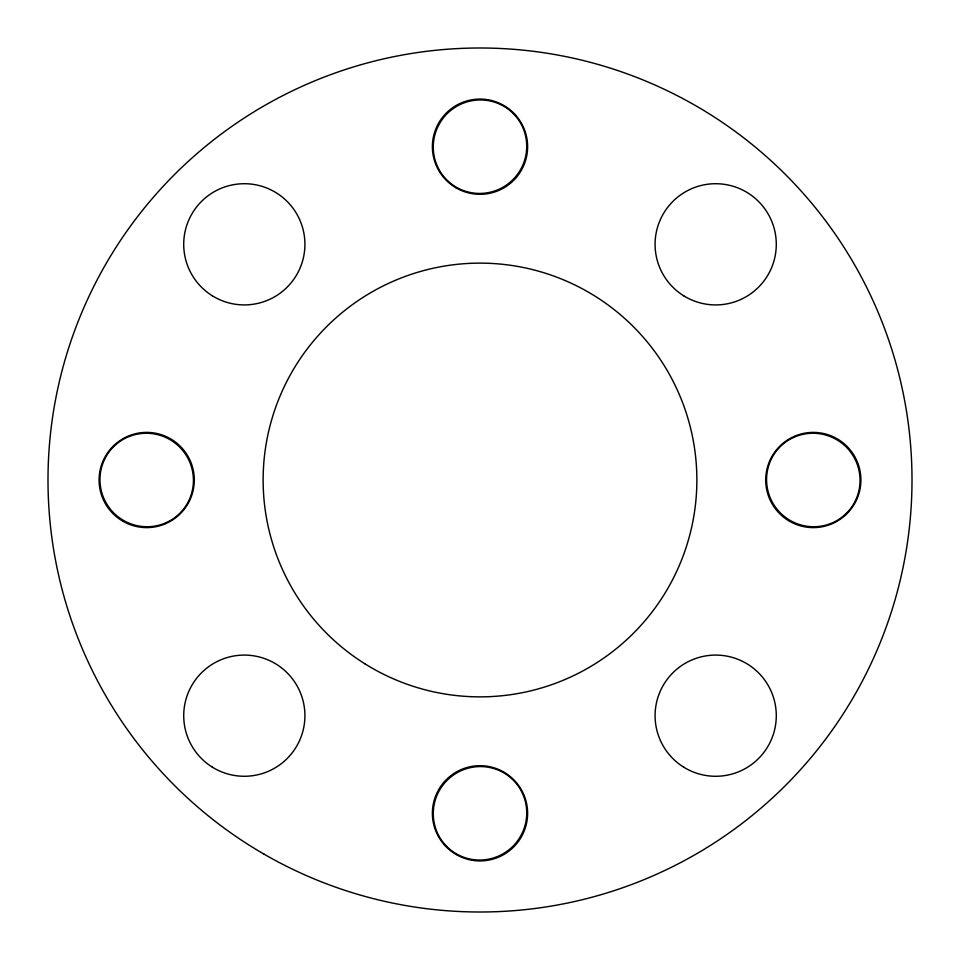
<?xml version="1.0" encoding="UTF-8"?>
<svg xmlns="http://www.w3.org/2000/svg" width="960" height="960" viewBox="0 0 960 960"><rect width="100%" height="100%" fill="white"/><g stroke="black" fill="none" stroke-linecap="round" stroke-linejoin="round"><path stroke-width="1.44" d="M364.776 663.72A216.864 216.864 0 0 0 696.72 487.932A216.864 216.864 0 0 0 378.504 288.348A216.864 216.864 0 0 0 364.776 663.72M264 854.124A432 432 0 0 0 912 480A432 432 0 0 0 264 105.876A432 432 0 0 0 264 854.124M683.748 295.824A60.6 60.6 0 0 0 776.256 246.216A60.6 60.6 0 0 0 687.048 190.908A60.6 60.6 0 0 0 683.748 295.824M212.388 295.824A60.6 60.6 0 0 0 304.884 246.216A60.6 60.6 0 0 0 215.676 190.908A60.6 60.6 0 0 0 212.388 295.824M212.388 767.184A60.6 60.6 0 0 0 304.884 717.588A60.6 60.6 0 0 0 215.676 662.28A60.6 60.6 0 0 0 212.388 767.184M683.748 767.184A60.6 60.6 0 0 0 776.256 717.588A60.6 60.6 0 0 0 687.048 662.28A60.6 60.6 0 0 0 683.748 767.184M456.192 854.544A47.616 47.616 0 0 0 527.616 813.312A47.616 47.616 0 0 0 456.192 772.068A47.616 47.616 0 0 0 456.192 854.544M122.88 521.232A47.616 47.616 0 0 0 194.304 480A47.616 47.616 0 0 0 122.88 438.768A47.616 47.616 0 0 0 122.88 521.232M456.192 187.932A47.616 47.616 0 0 0 527.616 146.688A47.616 47.616 0 0 0 456.192 105.456A47.616 47.616 0 0 0 456.192 187.932M789.504 521.232A47.616 47.616 0 0 0 860.916 480A47.616 47.616 0 0 0 789.504 438.768A47.616 47.616 0 0 0 789.504 521.232M113.496 446.808A47.076 46.596 45 0 0 113.748 512.94A47.076 46.596 45 0 0 179.892 513.192A47.076 46.596 45 0 0 179.64 447.06A47.076 46.596 45 0 0 113.496 446.808M446.808 846.504A47.076 46.596 -45 0 0 512.94 846.252A47.076 46.596 -45 0 0 513.192 780.108A47.076 46.596 -45 0 0 447.06 780.36A47.076 46.596 -45 0 0 446.808 846.504M846.504 513.192A47.076 46.596 45 0 0 846.252 447.06A47.076 46.596 45 0 0 780.108 446.808A47.076 46.596 45 0 0 780.36 512.94A47.076 46.596 45 0 0 846.504 513.192M513.192 113.496A47.076 46.596 -45 0 0 447.06 113.748A47.076 46.596 -45 0 0 446.808 179.892A47.076 46.596 -45 0 0 512.94 179.64A47.076 46.596 -45 0 0 513.192 113.496"/></g></svg>
